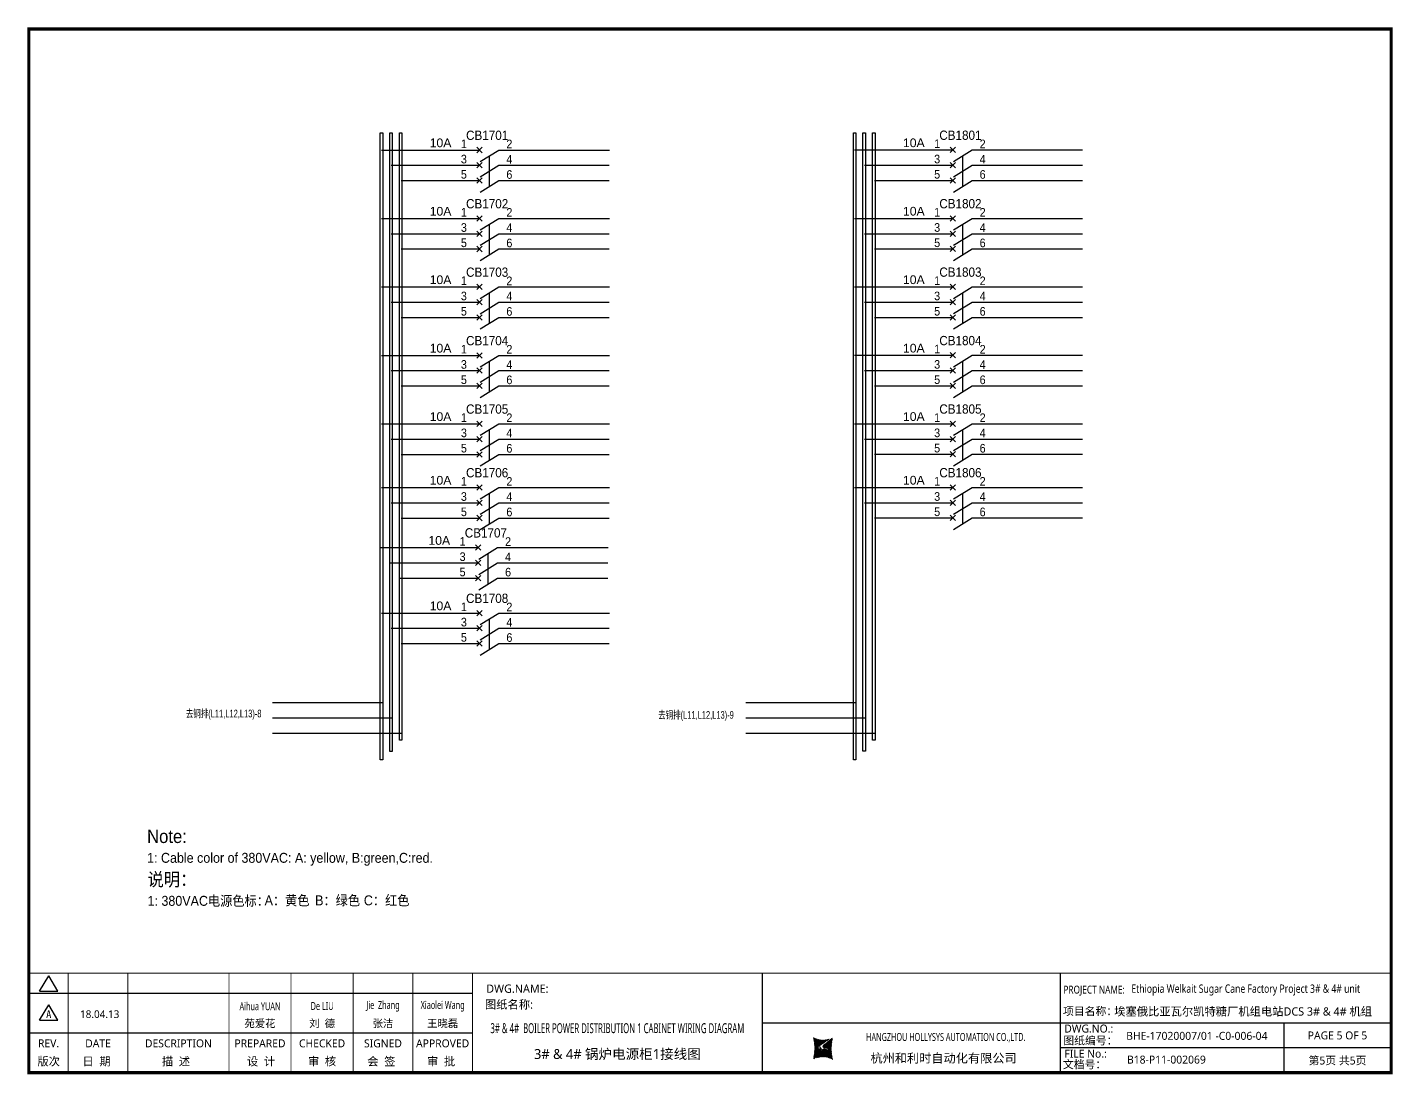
# Model space of a CAD drawing. Extents: x 81437 to 204847, y -54769 to -29444.
# Drawn here: x 115836 to 119962, y -36882 to -33720 of the extents above; entities that cross this region are included whole.
import ezdxf
from ezdxf.enums import TextEntityAlignment as Align
from ezdxf.lldxf.tags import DXFTag

# ---------------------------------------------------------------- set-up
doc = ezdxf.new("R2010")
doc.units = 0
doc.header["$LTSCALE"] = 100
doc.header["$MEASUREMENT"] = 0
for name, color, linetype in [('t', 1, 'Continuous'), ('标准图框及表格', 7, 'Continuous'), ('空气开关', 7, 'Continuous')]:
    doc.layers.add(name, color=color, linetype=linetype)
doc.styles.add('HZ', font='arial.ttf', dxfattribs={"width": 0.7})
doc.styles.get("Standard").update_dxf_attribs({"font": ''})
doc.styles.add('微软雅黑', font='')
doc.styles.get('Standard').set_extended_font_data('SimSun')
doc.styles.get('微软雅黑').set_extended_font_data('Microsoft YaHei')
tags = doc.linetypes.add('CENTER', pattern=[2, 1.25, -0.25, 0.25, -0.25]).pattern_tags.tags
tags[10:11] = [DXFTag(74, 4), DXFTag(75, 0), DXFTag(340, '0'), DXFTag(46, 1.0), DXFTag(50, 0.0), DXFTag(44, 0.0), DXFTag(45, 0.0)]
tags[8:9] = [DXFTag(74, 4), DXFTag(75, 0), DXFTag(340, '0'), DXFTag(46, 1.0), DXFTag(50, 0.0), DXFTag(44, 0.0), DXFTag(45, 0.0)]
tags[6:7] = [DXFTag(74, 4), DXFTag(75, 0), DXFTag(340, '0'), DXFTag(46, 1.0), DXFTag(50, 0.0), DXFTag(44, 0.0), DXFTag(45, 0.0)]
tags[4:5] = [DXFTag(74, 4), DXFTag(75, 0), DXFTag(340, '0'), DXFTag(46, 1.0), DXFTag(50, 0.0), DXFTag(44, 0.0), DXFTag(45, 0.0)]
pattern_1 = [(45, (-6.162819773475348, -58.86246267448996), (-0.736262898216564, 0.7362628982165641), [])]

# ---------------------------------------------------------------- blocks, each defined once
blk = doc.blocks.new('供电端子')
at = {"style": 'HZ', "width": 0.7}
blk.add_attdef('供电端子', (0, 0), '', height=17, dxfattribs=at)
blk = doc.blocks.new('图框')
at = {"layer": '标准图框及表格'}
h = blk.add_hatch(dxfattribs=at)
h.set_pattern_fill('ANSI31', color=5, scale=8.329863809039892, style=0)
h.set_pattern_definition(pattern_1)
edge = h.paths.add_edge_path()
edge.add_arc((2393.094436262916, -3057.016314091056), 55.18534773488954, 238.1092081981581, 291.6531626184834)
edge.add_line((2413.457117633552, -3108.307481089123), (2382.362679957259, -3129.105284474292))
edge.add_arc((2232.744557938924, -3137.191253253037), 135.3602868968974, 346.3915348661821, 374.2500326978034)
edge.add_line((2364.304773850054, -3169.039594784347), (2391.343418124445, -3146.7148906974))
edge.add_line((2385.17637942767, -3139.143911424919), (2389.981166822123, -3139.761302572286))
edge.add_spline(control_points=[(2391.307199095063, -3146.750097628447), (2392.196661605914, -3145.885543305817), (2393.808172678844, -3144.319160410171), (2393.706362376579, -3140.114756849009), (2391.263680388605, -3139.875266105763), (2389.959101290711, -3139.747359722689)], knot_values=[0, 0, 0, 0, 6.844331067525468, 12.40042740766005, 18.76924275352248, 18.76924275352248, 18.76924275352248, 18.76924275352248], weights=[1, 1, 1, 1, 1, 1], degree=3, periodic=0)
edge.add_spline(control_points=[(2382.352543285211, -3129.127895979397), (2381.626555155563, -3129.73152025812), (2380.315378592357, -3130.821700626719), (2379.381276507607, -3132.24510027398), (2378.964379386169, -3132.880374753903)], knot_values=[0, 0, 0, 0, 5.253673658024614, 9.488438564008057, 9.488438564008057, 9.488438564008057, 9.488438564008057], weights=[1, 1, 1, 1, 1], degree=3, periodic=0)
edge.add_spline(control_points=[(2380.109845815059, -3131.144179531064), (2379.558651433159, -3131.767985770505), (2378.469607692277, -3133.249177120419), (2378.75000888206, -3136.59141356358), (2381.696031569307, -3138.758015293683), (2384.022624161043, -3139.007997601494), (2385.15175362843, -3139.129317677358)], knot_values=[10.66597461496156, 10.66597461496156, 10.66597461496156, 10.66597461496156, 18.97770399508879, 28.89455822145742, 41.119553648298, 52.64692538081317, 52.64692538081317, 52.64692538081317, 52.64692538081317], weights=[1, 1, 1, 1, 1, 1, 1], degree=3, periodic=0)
h = blk.add_hatch(dxfattribs=at)
h.set_pattern_fill('ANSI31', color=3, scale=8.329863809039892, style=0)
h.set_pattern_definition(pattern_1)
edge = h.paths.add_edge_path()
edge.add_line((2396.306912351669, -3134.638821765021), (2401.543221691929, -3135.303048767099))
edge.add_spline(control_points=[(2394.881673431148, -3127.632408877759), (2393.992210920092, -3128.496963200258), (2392.380699847337, -3130.063346096064), (2392.482510149457, -3134.26774965708), (2394.925192137576, -3134.507240400384), (2396.229771235499, -3134.635146783385)], knot_values=[0, 0, 0, 0, 6.844331067526932, 12.40042740766158, 18.76924275352342, 18.76924275352342, 18.76924275352342, 18.76924275352342], weights=[1, 1, 1, 1, 1, 1], degree=3, periodic=0)
edge.add_line((2421.884098676157, -3105.342911721815), (2394.845454401773, -3127.667615808762))
edge.add_spline(control_points=[(2406.462349776273, -3142.781070641064), (2406.85282482484, -3142.285248106444), (2407.700959278394, -3140.915136680455), (2407.438863643569, -3137.791092942495), (2404.4928409567, -3135.624491212552), (2402.166248364556, -3135.374508904741), (2401.037118897577, -3135.253188828716)], knot_values=[12.65408913243743, 12.65408913243743, 12.65408913243743, 12.65408913243743, 18.97770399508879, 28.89455822145742, 41.119553648298, 52.64692538081317, 52.64692538081317, 52.64692538081317, 52.64692538081317], weights=[1, 1, 1, 1, 1, 1, 1], degree=3, periodic=0)
edge.add_line((2405.463463917236, -3143.838156073773), (2406.618423075823, -3142.594514654259))
edge.add_line((2403.858524028219, -3145.261600863971), (2405.463463917236, -3143.838156073904))
edge.add_line((2372.73175489228, -3166.075025417009), (2403.826192568573, -3145.277222031841))
edge.add_arc((2393.094436262916, -3217.366192415033), 55.18534773488965, 58.10920819815809, 111.6531626184834)
edge.add_arc((2553.444314586908, -3137.191253253037), 135.360286896897, 166.3915348661823, 194.2500326978024)
at = {"color": 7}
for p, q in [((2209.47921527367, -2910.443887418679), (2209.47921527367, -3210.443887418679)), ((3109.47921527367, -2910.443887418679), (3109.47921527367, -3210.443887418679)), ((-6.162819773475348, -2970.443887418679), (1333.995352829523, -2970.443887418679)), ((-6.162819773475348, -3090.443887418679), (1333.995352829523, -3090.443887418679)), ((2209.47921527367, -3060.443887418679), (3109.47921527367, -3060.443887418679)), ((3109.47921527367, -3060.443887418679), (4109.47921527367, -3060.443887418679)), ((3785.62275226965, -3060.443887418679), (3785.62275226965, -3210.443887418679)), ((4109.47921527367, -3135.443887418679), (3109.47921527367, -3135.443887418679))]:
    blk.add_line(p, q, dxfattribs=at)
at = {"color": 7, "const_width": 3}
blk.add_lwpolyline([(4109.47921527367, -2910.443887418679), (-6.162819773475348, -2910.443887418679)], dxfattribs=at)
at = {"layer": 't', "color": 7}
for p, q in [((25.78656344305637, -2963.855076038152), (53.73638948711596, -2917.984787991318)), ((81.68621553114644, -2963.855076038152), (53.73638948711596, -2917.984787991318)), ((25.78656344305637, -2963.855076038152), (81.68621553114644, -2963.855076038152)), ((25.78656344305637, -3051.839702165522), (53.73638948711596, -3005.969414118631)), ((81.68621553114644, -3051.839702165522), (53.73638948711596, -3005.969414118631)), ((25.78656344305637, -3051.839702165522), (81.68621553114644, -3051.839702165522))]:
    blk.add_line(p, q, dxfattribs=at)
at = {"layer": 't', "color": 7, "const_width": 9.61519705431492}
blk.add_lwpolyline([(4109.47921527367, -3210.443887418679), (4109.47921527367, -58.86246267448996), (-6.162819773475348, -58.86246267448996), (-6.162819773475348, -3210.443887418679)], close=True, dxfattribs=at)
at = {"layer": 't', "color": 7, "const_width": 2.40379926357873}
for points in [[(112.6024995874977, -2911.645787050457), (112.6024995874977, -3210.443887418679)], [(292.8874443558816, -2911.645787050457), (292.8874443558816, -3210.443887418679)], [(598.2254953145239, -2911.645787050457), (598.2254953145239, -3215.27550872017)], [(785.8254793036103, -2911.645787050457), (785.8254793036103, -3215.27550872017)], [(973.4254632926677, -2911.645787050457), (973.4254632926677, -3215.27550872017)], [(1153.71040806111, -2911.645787050457), (1153.71040806111, -3215.27550872017)], [(1333.995352829523, -2911.645787050457), (1333.995352829523, -3215.27550872017)]]:
    blk.add_lwpolyline(points, dxfattribs=at)
at = {"color": 7, "linetype": 'CENTER', "style": '微软雅黑'}
for s, height, p in [('项目名称：', 24, (3118.237888517288, -3036.94681899895)), ('图纸编号：', 24, (3119.058468482224, -3125.527001057468)), ('杭州和利时自动化有限公司', 27, (2536.38633266712, -3179.976961063531)), ('文档号：', 24, (3117.869572934458, -3197.591179766443))]:
    blk.add_text(s, height=height, dxfattribs=at).set_placement(p)
at = {"color": 7, "style": '微软雅黑', "flags": 8}
for tag, p, height in [('DWG.NAME:', (1375.473639447489, -2969.2419877869), 25), ('DWG.NO.:', (3122.023352488108, -3089.264933317976), 24), ('图纸编号', (3309.199899152482, -3111.267140832559), 24), ('FILENO.:', (3122.509725826509, -3164.966587124836), 24), ('文档号', (3311.563545755656, -3182.994948628203), 24)]:
    blk.add_attdef(tag, p, '', height=height, dxfattribs=at)
at = {"color": 7, "style": '微软雅黑', "width": 0.8, "flags": 8}
for tag, p, height in [('PROJECTNAME:', (3119.317365890063, -2971.670387076527), 24), ('PROJECT_NAME', (3324.743137664682, -2969.191656158461), 25)]:
    blk.add_attdef(tag, p, '', height=height, dxfattribs=at)
at = {"color": 7, "style": '微软雅黑', "flags": 8}
for tag, height, width, p in [('RENLIU', 24, 0.7, (692.0254873090671, -3009.243060483925)), ('SHUFENWANG', 24, 0.7, (879.6254712981536, -3009.243060483925)), ('FANGHOU', 24, 0.7, (1063.567935676903, -3009.243060483925)), ('DANDANLI', 24, 0.7, (1243.852880445316, -3009.243060483925)), ('#10STATIONONTROLCABINETCOVER', 30, 0.6, (1771.737284051596, -3076.044837234568)), ('HANGZHOUHOLLYSYSAUTOMATIONCO.,LTD.', 24, 0.7, (2763.919484516009, -3104.577265918681))]:
    blk.add_attdef(tag, text='', height=height, dxfattribs=dict(at, width=width)).set_placement(p, align=Align.MIDDLE)
for tag, p in [('图纸名称:', (1371.649552043295, -3024.785799731683)), ('项目名称', (3272.897224152879, -3045.626842364768))]:
    blk.add_attdef(tag, text='', height=25, dxfattribs=at).set_placement(p, align=Align.BOTTOM_LEFT)
at = {"color": 7, "flags": 8}
blk.add_attdef('A', text='', height=23, dxfattribs=at).set_placement((53.73638948711596, -3033.744016823508), align=Align.MIDDLE)
at = {"color": 7, "style": '微软雅黑', "flags": 8}
for tag, height, p in [('设计时间', 23, (207.7030023673433, -3033.744016823508)), ('刘仁', 23, (692.0254873090671, -3061.050838701933)), ('王姝芬', 23, (879.6254712981536, -3061.050838701933)), ('侯方', 23, (1063.567935676903, -3061.050838701933)), ('李丹丹', 23, (1243.852880445316, -3061.050838701933)), ('PAGEXOFX', 24, (3947.55098377166, -3097.943887418679)), ('REV.', 24, (53.21983990701119, -3121.911417548025)), ('DATE', 24, (202.7449719716897, -3121.911417548025)), ('DESCRIPTION', 24, (445.5564698352027, -3121.911417548025)), ('PREPARED', 24, (692.0254873090671, -3121.911417548025)), ('CHECKED', 24, (879.625471298139, -3121.911417548025)), ('SIGNED', 24, (1063.567935676889, -3121.911417548025)), ('APPROVED', 24, (1243.852880445316, -3121.911417548025)), ('图纸名称', 30, (1771.737284051596, -3153.557526718527)), ('第几页共几页', 24, (3947.55098377166, -3172.943887418679))]:
    blk.add_attdef(tag, text='', height=height, dxfattribs=at).set_placement(p, align=Align.MIDDLE)
at = {"layer": 't', "color": 7, "style": '微软雅黑'}
for s, p in [('版次', (53.73638948711596, -3176.462903945333)), ('日  期', (198.0371495971121, -3176.462903945333)), ('描  述', (438.3267756979694, -3176.462903945333)), ('设  计', (695.3342144116759, -3176.462903945333)), ('审  核', (879.4319590690502, -3176.462903945333)), ('会  签', (1058.860113302311, -3176.462903945333)), ('审  批', (1239.145058070724, -3176.462903945333))]:
    blk.add_text(s, height=25, dxfattribs=at).set_placement(p, align=Align.MIDDLE_CENTER)
at = {"layer": '标准图框及表格', "color": 5, "style": 'HZ'}
for s, p in [('pgqh', (2367.722055843864, -3118.539690870716)), ('hollilas', (2367.889081852576, -3144.830947292762))]:
    blk.add_text(s, height=5.205656721233694, dxfattribs=at).set_placement(p)
at = {"layer": '标准图框及表格', "color": 3, "style": 'HZ'}
for s, height, p in [('auto', 8.676094535389492, (2394.744307490306, -3133.062499086471)), ('hollysys', 4.338047267694746, (2396.375285240625, -3158.593924068552))]:
    blk.add_text(s, height=height, dxfattribs=at).set_placement(p)

msp = doc.modelspace()

# ---------------------------------------------------------------- linework, layer by layer
at = {"color": 2}
for p, q in [((116905.981332856, -34090.0230608323), (117202.6459464852, -34090.0230608323)), ((117261.1996777964, -34090.0230608323), (117594.8951399426, -34090.0230608323)), ((118335.8975252142, -34089.89019569599), (118632.5621388435, -34089.89019569599)), ((118691.1158701546, -34089.89019569599), (119024.8113323009, -34089.89019569599)), ((116905.981332856, -34296.70718939636), (117202.6459464852, -34296.70718939636)), ((117261.1996777964, -34296.70718939636), (117594.8951399426, -34296.70718939636)), ((118335.8975252142, -34296.57432426004), (118632.5621388435, -34296.57432426004)), ((118691.1158701546, -34296.57432426004), (119024.8113323009, -34296.57432426004)), ((116905.981332856, -34503.39131796041), (117202.6459464852, -34503.39131796041)), ((117261.1996777964, -34503.39131796041), (117594.8951399426, -34503.39131796041)), ((118335.8975252142, -34503.2584528241), (118632.5621388435, -34503.2584528241)), ((118691.1158701546, -34503.2584528241), (119024.8113323009, -34503.2584528241)), ((116905.981332856, -34710.07544652447), (117202.6459464852, -34710.07544652447)), ((117261.1996777964, -34710.07544652447), (117594.8951399426, -34710.07544652447)), ((118335.8975252142, -34709.94258138815), (118632.5621388435, -34709.94258138815)), ((118691.1158701546, -34709.94258138815), (119024.8113323009, -34709.94258138815)), ((116905.981332856, -34916.75957508852), (117202.6459464852, -34916.75957508852)), ((117261.1996777964, -34916.75957508852), (117594.8951399426, -34916.75957508852)), ((118335.8975252142, -34916.62670995221), (118632.5621388435, -34916.62670995221)), ((118691.1158701546, -34916.62670995221), (119024.8113323009, -34916.62670995221)), ((116905.9658237201, -35108.97830582663), (117202.6304373493, -35108.97830582663)), ((117261.1841686605, -35108.97830582663), (117594.8796308068, -35108.97830582663)), ((118335.8820160784, -35108.84544069032), (118632.5466297076, -35108.84544069032)), ((118691.1003610187, -35108.84544069032), (119024.795823165, -35108.84544069032)), ((116902.131332856, -35290.56772332094), (117198.7959464852, -35290.56772332094)), ((117257.3496777964, -35290.56772332094), (117591.0451399427, -35290.56772332094)), ((116905.9990902538, -35488.12935537015), (117202.663703883, -35488.12935537015)), ((117261.2174351942, -35488.12935537015), (117594.9128973404, -35488.12935537015)), ((116577.1936294955, -35758.54139121782), (116910.8890916417, -35758.54139121782)), ((118007.1098218537, -35758.4085260815), (118340.805284, -35758.4085260815))]:
    msp.add_line(p, q, dxfattribs=at)
at = {"color": 6}
for p, q in [((117210.7378253325, -34098.11493967964), (117194.5540676379, -34081.93118198497)), ((117194.5540676379, -34098.11493967964), (117210.7378253325, -34081.93118198497)), ((117204.7280028603, -34124.81104700993), (117261.1996777964, -34090.0230608323)), ((118640.6540176908, -34097.98207454332), (118624.4702599961, -34081.79831684865)), ((118624.4702599961, -34097.98207454332), (118640.6540176908, -34081.79831684865)), ((118634.6441952185, -34124.67818187362), (118691.1158701546, -34089.89019569599)), ((117194.5540676379, -34144.22657511114), (117210.7378253325, -34128.04281741647)), ((117210.7378253325, -34144.22657511114), (117194.5540676379, -34128.04281741647)), ((117204.7280028603, -34170.92268244144), (117261.1996777964, -34136.13469626381)), ((118624.4702599961, -34144.09370997483), (118640.6540176908, -34127.90995228016)), ((118640.6540176908, -34144.09370997483), (118624.4702599961, -34127.90995228016)), ((118634.6441952185, -34170.78981730512), (118691.1158701546, -34136.00183112749)), ((117194.5540676379, -34190.33821054264), (117210.7378253325, -34174.15445284797)), ((117210.7378253325, -34190.33821054264), (117194.5540676379, -34174.15445284797)), ((117204.7280028603, -34217.03431787294), (117261.1996777964, -34182.24633169531)), ((118624.4702599961, -34190.20534540633), (118640.6540176908, -34174.02158771166)), ((118640.6540176908, -34190.20534540633), (118624.4702599961, -34174.02158771166)), ((118634.6441952185, -34216.90145273662), (118691.1158701546, -34182.11346655899)), ((117210.7378253325, -34304.79906824369), (117194.5540676379, -34288.61531054902)), ((117194.5540676379, -34304.79906824369), (117210.7378253325, -34288.61531054902)), ((117204.7280028603, -34331.49517557399), (117261.1996777964, -34296.70718939636)), ((118640.6540176908, -34304.66620310738), (118624.4702599961, -34288.48244541271)), ((118624.4702599961, -34304.66620310738), (118640.6540176908, -34288.48244541271)), ((118634.6441952185, -34331.36231043767), (118691.1158701546, -34296.57432426004)), ((117194.5540676379, -34350.9107036752), (117210.7378253325, -34334.72694598052)), ((117210.7378253325, -34350.9107036752), (117194.5540676379, -34334.72694598052)), ((117204.7280028603, -34377.60681100549), (117261.1996777964, -34342.81882482786)), ((118624.4702599961, -34350.77783853888), (118640.6540176908, -34334.59408084421)), ((118640.6540176908, -34350.77783853888), (118624.4702599961, -34334.59408084421)), ((118634.6441952185, -34377.47394586918), (118691.1158701546, -34342.68595969155)), ((117194.5540676379, -34397.0223391067), (117210.7378253325, -34380.83858141203)), ((117210.7378253325, -34397.0223391067), (117194.5540676379, -34380.83858141203)), ((117204.7280028603, -34423.71844643699), (117261.1996777964, -34388.93046025936)), ((118624.4702599961, -34396.88947397038), (118640.6540176908, -34380.70571627571)), ((118640.6540176908, -34396.88947397038), (118624.4702599961, -34380.70571627571)), ((118634.6441952185, -34423.58558130068), (118691.1158701546, -34388.79759512305)), ((117210.7378253325, -34511.48319680775), (117194.5540676379, -34495.29943911308)), ((117194.5540676379, -34511.48319680775), (117210.7378253325, -34495.29943911308)), ((117204.7280028603, -34538.17930413804), (117261.1996777964, -34503.39131796041)), ((118640.6540176908, -34511.35033167143), (118624.4702599961, -34495.16657397676)), ((118624.4702599961, -34511.35033167143), (118640.6540176908, -34495.16657397676)), ((118634.6441952185, -34538.04643900173), (118691.1158701546, -34503.2584528241)), ((117194.5540676379, -34557.59483223925), (117210.7378253325, -34541.41107454458)), ((117210.7378253325, -34557.59483223925), (117194.5540676379, -34541.41107454458)), ((117204.7280028603, -34584.29093956955), (117261.1996777964, -34549.50295339192)), ((118624.4702599961, -34557.46196710294), (118640.6540176908, -34541.27820940826)), ((118640.6540176908, -34557.46196710294), (118624.4702599961, -34541.27820940826)), ((118634.6441952185, -34584.15807443323), (118691.1158701546, -34549.3700882556)), ((117194.5540676379, -34603.70646767075), (117210.7378253325, -34587.52270997608)), ((117210.7378253325, -34603.70646767075), (117194.5540676379, -34587.52270997608)), ((117204.7280028603, -34630.40257500105), (117261.1996777964, -34595.61458882342)), ((118624.4702599961, -34603.57360253444), (118640.6540176908, -34587.38984483977)), ((118640.6540176908, -34603.57360253444), (118624.4702599961, -34587.38984483977)), ((118634.6441952185, -34630.26970986473), (118691.1158701546, -34595.4817236871)), ((117210.7378253325, -34718.1673253718), (117194.5540676379, -34701.98356767713)), ((117194.5540676379, -34718.1673253718), (117210.7378253325, -34701.98356767713)), ((117204.7280028603, -34744.8634327021), (117261.1996777964, -34710.07544652447)), ((118640.6540176908, -34718.03446023549), (118624.4702599961, -34701.85070254082)), ((118624.4702599961, -34718.03446023549), (118640.6540176908, -34701.85070254082)), ((118634.6441952185, -34744.73056756578), (118691.1158701546, -34709.94258138815)), ((117194.5540676379, -34764.27896080331), (117210.7378253325, -34748.09520310863)), ((117210.7378253325, -34764.27896080331), (117194.5540676379, -34748.09520310863)), ((117204.7280028603, -34790.9750681336), (117261.1996777964, -34756.18708195597)), ((118624.4702599961, -34764.14609566699), (118640.6540176908, -34747.96233797232)), ((118640.6540176908, -34764.14609566699), (118624.4702599961, -34747.96233797232)), ((118634.6441952185, -34790.84220299729), (118691.1158701546, -34756.05421681966)), ((117194.5540676379, -34810.39059623481), (117210.7378253325, -34794.20683854014)), ((117210.7378253325, -34810.39059623481), (117194.5540676379, -34794.20683854014)), ((117204.7280028603, -34837.0867035651), (117261.1996777964, -34802.29871738747)), ((118624.4702599961, -34810.25773109849), (118640.6540176908, -34794.07397340382)), ((118640.6540176908, -34810.25773109849), (118624.4702599961, -34794.07397340382)), ((118634.6441952185, -34836.95383842879), (118691.1158701546, -34802.16585225116)), ((117210.7378253325, -34924.85145393586), (117194.5540676379, -34908.66769624119)), ((117194.5540676379, -34924.85145393586), (117210.7378253325, -34908.66769624119)), ((117204.7280028603, -34951.54756126615), (117261.1996777964, -34916.75957508852)), ((118640.6540176908, -34924.71858879954), (118624.4702599961, -34908.53483110487)), ((118624.4702599961, -34924.71858879954), (118640.6540176908, -34908.53483110487)), ((118634.6441952185, -34951.41469612984), (118691.1158701546, -34916.62670995221)), ((117194.5540676379, -34970.96308936736), (117210.7378253325, -34954.77933167269)), ((117210.7378253325, -34970.96308936736), (117194.5540676379, -34954.77933167269)), ((117204.7280028603, -34997.65919669766), (117261.1996777964, -34962.87121052002)), ((118624.4702599961, -34970.83022423105), (118640.6540176908, -34954.64646653637)), ((118640.6540176908, -34970.83022423105), (118624.4702599961, -34954.64646653637)), ((118634.6441952185, -34997.52633156134), (118691.1158701546, -34962.73834538371)), ((117194.5540676379, -35017.07472479886), (117210.7378253325, -35000.89096710419)), ((117210.7378253325, -35017.07472479886), (117194.5540676379, -35000.89096710419)), ((117204.7280028603, -35043.77083212916), (117261.1996777964, -35008.98284595153)), ((118624.4702599961, -35016.94185966255), (118640.6540176908, -35000.75810196788)), ((118640.6540176908, -35016.94185966255), (118624.4702599961, -35000.75810196788)), ((118634.6441952185, -35043.63796699284), (118691.1158701546, -35008.84998081521)), ((117210.7223161967, -35117.07018467397), (117194.538558502, -35100.8864269793)), ((117194.538558502, -35117.07018467397), (117210.7223161967, -35100.8864269793)), ((118640.6385085549, -35116.93731953765), (118624.4547508602, -35100.75356184298)), ((118624.4547508602, -35116.93731953765), (118640.6385085549, -35100.75356184298)), ((117194.538558502, -35163.18182010547), (117210.7223161967, -35146.9980624108)), ((117210.7223161967, -35163.18182010547), (117194.538558502, -35146.9980624108)), ((117204.7124937244, -35143.76629200426), (117261.1841686605, -35108.97830582663)), ((118624.4547508602, -35163.04895496916), (118640.6385085549, -35146.86519727448)), ((118640.6385085549, -35163.04895496916), (118624.4547508602, -35146.86519727448)), ((118634.6286860826, -35143.63342686795), (118691.1003610187, -35108.84544069032)), ((117204.7124937244, -35189.87792743577), (117261.1841686605, -35155.08994125813)), ((118634.6286860826, -35189.74506229945), (118691.1003610187, -35154.95707612182)), ((117194.538558502, -35209.29345553697), (117210.7223161967, -35193.1096978423)), ((117210.7223161967, -35209.29345553697), (117194.538558502, -35193.1096978423)), ((117204.7124937244, -35235.98956286727), (117261.1841686605, -35201.20157668964)), ((118624.4547508602, -35209.16059040066), (118640.6385085549, -35192.97683270599)), ((118640.6385085549, -35209.16059040066), (118624.4547508602, -35192.97683270599)), ((118634.6286860826, -35235.85669773095), (118691.1003610187, -35201.06871155332)), ((117206.8878253326, -35298.65960216828), (117190.7040676379, -35282.47584447361)), ((117190.7040676379, -35298.65960216828), (117206.8878253326, -35282.47584447361)), ((117200.8780028603, -35325.35570949857), (117257.3496777964, -35290.56772332094)), ((117190.7040676379, -35344.77123759978), (117206.8878253326, -35328.58747990511)), ((117206.8878253326, -35344.77123759978), (117190.7040676379, -35328.58747990511)), ((117200.8780028603, -35371.46734493008), (117257.3496777964, -35336.67935875244)), ((117190.7040676379, -35390.88287303128), (117206.8878253326, -35374.69911533661)), ((117206.8878253326, -35390.88287303128), (117190.7040676379, -35374.69911533661)), ((117200.8780028603, -35417.57898036158), (117257.3496777964, -35382.79099418395)), ((117210.7555827303, -35496.22123421749), (117194.5718250357, -35480.03747652282)), ((117194.5718250357, -35496.22123421749), (117210.7555827303, -35480.03747652282)), ((117204.745760258, -35522.91734154779), (117261.2174351942, -35488.12935537015)), ((117194.5718250357, -35542.33286964899), (117210.7555827303, -35526.14911195432)), ((117210.7555827303, -35542.33286964899), (117194.5718250357, -35526.14911195432)), ((117204.745760258, -35569.02897697929), (117261.2174351942, -35534.24099080166)), ((117194.5718250357, -35588.44450508049), (117210.7555827303, -35572.26074738582)), ((117210.7555827303, -35588.44450508049), (117194.5718250357, -35572.26074738582)), ((117204.745760258, -35615.14061241079), (117261.2174351942, -35580.35262623316))]:
    msp.add_line(p, q, dxfattribs=at)
at = {"color": 3}
for p, q in [((116935.681332856, -34136.13469626381), (117202.6459464852, -34136.13469626381)), ((117261.1996777964, -34136.13469626381), (117594.3054902775, -34136.13469626381)), ((118365.5975252142, -34136.00183112749), (118632.5621388435, -34136.00183112749)), ((118691.1158701546, -34136.00183112749), (119024.2216826357, -34136.00183112749)), ((116935.681332856, -34342.81882482786), (117202.6459464852, -34342.81882482786)), ((117261.1996777964, -34342.81882482786), (117594.3054902775, -34342.81882482786)), ((118365.5975252142, -34342.68595969155), (118632.5621388435, -34342.68595969155)), ((118691.1158701546, -34342.68595969155), (119024.2216826357, -34342.68595969155)), ((116935.681332856, -34549.50295339192), (117202.6459464852, -34549.50295339192)), ((117261.1996777964, -34549.50295339192), (117594.3054902775, -34549.50295339192)), ((118365.5975252142, -34549.3700882556), (118632.5621388435, -34549.3700882556)), ((118691.1158701546, -34549.3700882556), (119024.2216826357, -34549.3700882556)), ((116935.681332856, -34756.18708195597), (117202.6459464852, -34756.18708195597)), ((117261.1996777964, -34756.18708195597), (117594.3054902775, -34756.18708195597)), ((118365.5975252142, -34756.05421681966), (118632.5621388435, -34756.05421681966)), ((118691.1158701546, -34756.05421681966), (119024.2216826357, -34756.05421681966)), ((116935.681332856, -34962.87121052002), (117202.6459464852, -34962.87121052002)), ((117261.1996777964, -34962.87121052002), (117594.3054902775, -34962.87121052002)), ((118365.5975252142, -34962.73834538371), (118632.5621388435, -34962.73834538371)), ((118691.1158701546, -34962.73834538371), (119024.2216826357, -34962.73834538371)), ((116935.6658237201, -35155.08994125813), (117202.6304373493, -35155.08994125813)), ((117261.1841686605, -35155.08994125813), (117594.2899811416, -35155.08994125813)), ((118365.5820160784, -35154.95707612182), (118632.5466297076, -35154.95707612182)), ((118691.1003610187, -35154.95707612182), (119024.2061734998, -35154.95707612182)), ((116931.831332856, -35336.67935875244), (117198.7959464852, -35336.67935875244)), ((117257.3496777964, -35336.67935875244), (117590.4554902775, -35336.67935875244)), ((116935.6990902538, -35534.24099080166), (117202.663703883, -35534.24099080166)), ((117261.2174351942, -35534.24099080166), (117594.3232476752, -35534.24099080166)), ((116577.1936294955, -35804.65302664932), (116939.7652531536, -35804.65302664932)), ((118007.1098218537, -35804.52016151301), (118369.6814455119, -35804.52016151301))]:
    msp.add_line(p, q, dxfattribs=at)
at = {"color": 1}
for p, q in [((116965.6622119677, -34182.24633169531), (117202.6459464852, -34182.24633169531)), ((117261.1996777964, -34182.24633169531), (117594.3054902775, -34182.24633169531)), ((118395.5784043259, -34182.11346655899), (118632.5621388435, -34182.11346655899)), ((118691.1158701546, -34182.11346655899), (119024.2216826357, -34182.11346655899)), ((116965.6622119677, -34388.93046025936), (117202.6459464852, -34388.93046025936)), ((117261.1996777964, -34388.93046025936), (117594.3054902775, -34388.93046025936)), ((118395.5784043259, -34388.79759512305), (118632.5621388435, -34388.79759512305)), ((118691.1158701546, -34388.79759512305), (119024.2216826357, -34388.79759512305)), ((116965.6622119677, -34595.61458882342), (117202.6459464852, -34595.61458882342)), ((117261.1996777964, -34595.61458882342), (117594.3054902775, -34595.61458882342)), ((118395.5784043259, -34595.4817236871), (118632.5621388435, -34595.4817236871)), ((118691.1158701546, -34595.4817236871), (119024.2216826357, -34595.4817236871)), ((116965.6622119677, -34802.29871738747), (117202.6459464852, -34802.29871738747)), ((117261.1996777964, -34802.29871738747), (117594.3054902775, -34802.29871738747)), ((118395.5784043259, -34802.16585225116), (118632.5621388435, -34802.16585225116)), ((118691.1158701546, -34802.16585225116), (119024.2216826357, -34802.16585225116)), ((116965.6622119677, -35008.98284595153), (117202.6459464852, -35008.98284595153)), ((117261.1996777964, -35008.98284595153), (117594.3054902775, -35008.98284595153)), ((118395.5784043259, -35008.84998081521), (118632.5621388435, -35008.84998081521)), ((118691.1158701546, -35008.84998081521), (119024.2216826357, -35008.84998081521)), ((116965.6467028318, -35201.20157668964), (117202.6304373493, -35201.20157668964)), ((117261.1841686605, -35201.20157668964), (117594.2899811416, -35201.20157668964)), ((118395.56289519, -35201.06871155332), (118632.5466297076, -35201.06871155332)), ((118691.1003610187, -35201.06871155332), (119024.2061734998, -35201.06871155332)), ((116961.8122119677, -35382.79099418395), (117198.7959464852, -35382.79099418395)), ((117257.3496777964, -35382.79099418395), (117590.4554902775, -35382.79099418395)), ((116965.6799693655, -35580.35262623316), (117202.663703883, -35580.35262623316)), ((117261.2174351942, -35580.35262623316), (117594.3232476752, -35580.35262623316)), ((116577.1936294955, -35850.76466208082), (116968.2686191796, -35850.76466208082)), ((118007.1098218537, -35850.63179694451), (118398.1848115378, -35850.63179694451))]:
    msp.add_line(p, q, dxfattribs=at)
at = {"color": 2}
for points in [[(116909.9686191797, -34038.32306083232), (116909.9686191797, -35931.37477682993), (116902.131332856, -35931.37477682993), (116902.131332856, -34038.32306083232)], [(118339.8848115379, -34038.19019569601), (118339.8848115379, -35931.24191169361), (118332.0475252142, -35931.24191169361), (118332.0475252142, -34038.19019569601)]]:
    msp.add_lwpolyline(points, close=True, dxfattribs=at)
at = {"color": 3}
for points in [[(116939.1186191796, -34038.32306083232), (116939.1186191796, -35905.7106002992), (116931.281332856, -35905.7106002992), (116931.281332856, -34038.32306083232)], [(118369.0348115379, -34038.19019569601), (118369.0348115379, -35905.57773516289), (118361.1975252142, -35905.57773516289), (118361.1975252142, -34038.19019569601)]]:
    msp.add_lwpolyline(points, close=True, dxfattribs=at)
at = {"color": 1}
for points in [[(116968.2686191796, -34038.32306083232), (116968.2686191796, -35872.1559652857), (116960.4313328559, -35872.1559652857), (116960.4313328559, -34038.32306083232)], [(118398.1848115378, -34038.19019569601), (118398.1848115378, -35872.02310014938), (118390.3475252142, -35872.02310014938), (118390.3475252142, -34038.19019569601)]]:
    msp.add_lwpolyline(points, close=True, dxfattribs=at)
at = {"layer": '空气开关', "color": 6}
for p, q in [((117232.9638403283, -34153.52868935261), (117232.9638403283, -34107.41705392113)), ((118662.8800326866, -34153.39582421629), (118662.8800326866, -34107.28418878482)), ((117232.9638403283, -34199.64032478411), (117232.9638403283, -34153.52868935264)), ((118662.8800326866, -34199.50745964779), (118662.8800326866, -34153.39582421632)), ((117232.9638403283, -34360.21281791666), (117232.9638403283, -34314.10118248519)), ((118662.8800326866, -34360.07995278035), (118662.8800326866, -34313.96831734887)), ((117232.9638403283, -34406.32445334816), (117232.9638403283, -34360.21281791669)), ((118662.8800326866, -34406.19158821185), (118662.8800326866, -34360.07995278038)), ((117232.9638403283, -34566.89694648072), (117232.9638403283, -34520.78531104924)), ((118662.8800326866, -34566.7640813444), (118662.8800326866, -34520.65244591293)), ((117232.9638403283, -34613.00858191222), (117232.9638403283, -34566.89694648075)), ((118662.8800326866, -34612.8757167759), (118662.8800326866, -34566.76408134443)), ((117232.9638403283, -34773.58107504477), (117232.9638403283, -34727.4694396133)), ((118662.8800326866, -34773.44820990846), (118662.8800326866, -34727.33657447698)), ((117232.9638403283, -34819.69271047627), (117232.9638403283, -34773.5810750448)), ((118662.8800326866, -34819.55984533996), (118662.8800326866, -34773.44820990849)), ((117232.9638403283, -34980.26520360883), (117232.9638403283, -34934.15356817735)), ((118662.8800326866, -34980.13233847251), (118662.8800326866, -34934.02070304104)), ((117232.9638403283, -35026.37683904033), (117232.9638403283, -34980.26520360885)), ((118662.8800326866, -35026.24397390401), (118662.8800326866, -34980.13233847254)), ((117232.9483311924, -35172.48393434694), (117232.9483311924, -35126.37229891546)), ((118662.8645235507, -35172.35106921062), (118662.8645235507, -35126.23943377915)), ((117232.9483311924, -35218.59556977844), (117232.9483311924, -35172.48393434696)), ((118662.8645235507, -35218.46270464212), (118662.8645235507, -35172.35106921065)), ((117229.1138403283, -35354.07335184125), (117229.1138403283, -35307.96171640977)), ((117229.1138403283, -35400.18498727275), (117229.1138403283, -35354.07335184127)), ((117232.9815977261, -35551.63498389046), (117232.9815977261, -35505.52334845898)), ((117232.9815977261, -35597.74661932196), (117232.9815977261, -35551.63498389049))]:
    msp.add_line(p, q, dxfattribs=at)

# ---------------------------------------------------------------- block references
at = {"color": 1}
ref = msp.add_blockref('图框', (115847.2838169492, -33665.54705706619), dxfattribs=at)
ref.add_attrib('PROJECTNAME:', 'PROJECT NAME:', (118966.6011828393, -36637.21744414271), dxfattribs={"color": 7, "height": 24, "style": '微软雅黑', "width": 0.8000000000000002})
ref.add_attrib('FILENO.:', 'FILE No.:', (118969.7935427757, -36830.51364419102), dxfattribs={"color": 7, "height": 24, "style": '微软雅黑'})
ref.add_attrib('DWG.NO.:', 'DWG.NO.:', (118969.3071694373, -36754.81199038416), dxfattribs={"color": 7, "height": 24, "style": '微软雅黑'})
ref.add_attrib('PAGEXOFX', 'PAGE 5 OF 5', dxfattribs={"color": 7, "height": 24, "style": '微软雅黑', "flags": 8}).set_placement((119794.8348007209, -36763.49094448487), align=Align.MIDDLE)
ref.add_attrib('PROJECT_NAME', 'Ethiopia Welkait Sugar Cane Factory Project 3# & 4# unit', (119172.0269546139, -36634.73871322464), dxfattribs={"color": 7, "height": 25, "style": '微软雅黑', "width": 0.8})
ref.add_attrib('项目名称', '埃塞俄比亚瓦尔凯特糖厂机组电站DCS 3# & 4# 机组', dxfattribs={"color": 7, "height": 25, "style": '微软雅黑'}).set_placement((119120.1810411021, -36711.17389943096), align=Align.BOTTOM_LEFT)
ref.add_attrib('HANGZHOUHOLLYSYSAUTOMATIONCO.,LTD.', 'HANGZHOU HOLLYSYS AUTOMATION CO.,LTD.', dxfattribs={"color": 7, "height": 24, "style": '微软雅黑', "width": 0.6999999999999998}).set_placement((118611.2033014652, -36770.12432298487), align=Align.MIDDLE)
ref.add_attrib('图纸名称:', '图纸名称:', dxfattribs={"color": 7, "height": 25, "style": '微软雅黑', "flags": 8}).set_placement((117218.9333689925, -36690.33285679787), align=Align.BOTTOM_LEFT)
ref.add_attrib('#10STATIONONTROLCABINETCOVER', '3# & 4#  BOILER POWER DISTRIBUTION 1 CABINET WIRING DIAGRAM', dxfattribs={"color": 7, "height": 30, "style": '微软雅黑', "width": 0.6, "flags": 8}).set_placement((117619.0211010008, -36741.59189430076), align=Align.MIDDLE)
ref.add_attrib('DWG.NAME:', 'DWG.NAME:', (117222.7574563967, -36634.78904485309), dxfattribs={"color": 7, "height": 25, "style": '微软雅黑', "flags": 8})
ref.add_attrib('DANDANLI', 'Xiaolei Wang', dxfattribs={"color": 7, "height": 24, "style": '微软雅黑', "width": 0.6999999999999998, "flags": 8}).set_placement((117091.1366973945, -36674.79011755011), align=Align.MIDDLE)
ref.add_attrib('FANGHOU', 'Jie  Zhang', dxfattribs={"color": 7, "height": 24, "style": '微软雅黑', "width": 0.6999999999999998, "flags": 8}).set_placement((116910.8517526261, -36674.79011755011), align=Align.MIDDLE)
ref.add_attrib('SHUFENWANG', 'De LIU', dxfattribs={"color": 7, "height": 24, "style": '微软雅黑', "width": 0.6999999999999998, "flags": 8}).set_placement((116726.9092882473, -36674.79011755011), align=Align.MIDDLE)
ref.add_attrib('RENLIU', 'Aihua YUAN', dxfattribs={"color": 7, "height": 24, "style": '微软雅黑', "width": 0.6999999999999998, "flags": 8}).set_placement((116539.3093042583, -36674.79011755011), align=Align.MIDDLE)
ref.add_attrib('APPROVED', 'APPROVED', dxfattribs={"color": 7, "height": 24, "style": '微软雅黑'}).set_placement((117091.1366973945, -36787.45847461421), align=Align.MIDDLE)
ref.add_attrib('SIGNED', 'SIGNED', dxfattribs={"color": 7, "height": 24, "style": '微软雅黑'}).set_placement((116910.8517526261, -36787.45847461421), align=Align.MIDDLE)
ref.add_attrib('CHECKED', 'CHECKED', dxfattribs={"color": 7, "height": 24, "style": '微软雅黑'}).set_placement((116726.9092882473, -36787.45847461421), align=Align.MIDDLE)
ref.add_attrib('PREPARED', 'PREPARED', dxfattribs={"color": 7, "height": 24, "style": '微软雅黑'}).set_placement((116539.3093042583, -36787.45847461421), align=Align.MIDDLE)
ref.add_attrib('DESCRIPTION', 'DESCRIPTION', dxfattribs={"color": 7, "height": 24, "style": '微软雅黑'}).set_placement((116292.8402867844, -36787.45847461421), align=Align.MIDDLE)
ref.add_attrib('DATE', 'DATE', dxfattribs={"color": 7, "height": 24, "style": '微软雅黑', "flags": 8}).set_placement((116050.0287889209, -36787.45847461421), align=Align.MIDDLE)
ref.add_attrib('REV.', 'REV.', dxfattribs={"color": 7, "height": 24, "style": '微软雅黑', "flags": 8}).set_placement((115900.5036568562, -36787.45847461421), align=Align.MIDDLE)
ref.add_attrib('A', 'A', dxfattribs={"color": 7, "height": 23, "flags": 8}).set_placement((115901.0202064363, -36699.2910738897), align=Align.MIDDLE)
ref.add_attrib('设计时间', '18.04.13', dxfattribs={"color": 7, "height": 23, "style": '微软雅黑', "flags": 8}).set_placement((116054.9868193165, -36699.2910738897), align=Align.MIDDLE)
ref.add_attrib('李丹丹', '王晓磊', dxfattribs={"color": 7, "height": 23, "style": '微软雅黑', "flags": 8}).set_placement((117091.1366973945, -36726.59789576812), align=Align.MIDDLE)
ref.add_attrib('侯方', '张洁', dxfattribs={"color": 7, "height": 23, "style": '微软雅黑', "flags": 8}).set_placement((116910.8517526261, -36726.59789576812), align=Align.MIDDLE)
ref.add_attrib('王姝芬', '刘  德', dxfattribs={"color": 7, "height": 23, "style": '微软雅黑', "flags": 8}).set_placement((116726.9092882473, -36726.59789576812), align=Align.MIDDLE)
ref.add_attrib('刘仁', '苑爱花', dxfattribs={"color": 7, "height": 23, "style": '微软雅黑', "flags": 8}).set_placement((116539.3093042583, -36726.59789576812), align=Align.MIDDLE)
ref.add_attrib('图纸名称', '3# & 4# 锅炉电源柜1接线图', dxfattribs={"color": 7, "height": 30, "style": '微软雅黑', "flags": 8}).set_placement((117619.0211010008, -36819.10458378471), align=Align.MIDDLE)
ref.add_attrib('文档号', 'B18-P11-002069', (119158.8473627049, -36848.54200569439), dxfattribs={"color": 7, "height": 24, "style": '微软雅黑', "flags": 8})
ref.add_attrib('图纸编号', 'BHE-17020007/01 -C0-006-04', (119156.4837161017, -36776.81419789875), dxfattribs={"color": 7, "height": 24, "style": '微软雅黑', "flags": 8})
ref.add_attrib('第几页共几页', '第5页 共5页', dxfattribs={"color": 7, "height": 24, "style": '微软雅黑', "flags": 8}).set_placement((119794.8348007209, -36838.49094448487), align=Align.MIDDLE)
ref = msp.add_blockref('供电端子', (117225.6338917082, -34059.55490426147), dxfattribs=dict(xscale=0.9349999999976717, yscale=0.9349999999976717))
ref.add_attrib('供电端子', 'CB1701', dxfattribs={"height": 28.05, "style": 'HZ', "width": 0.9}).set_placement((117225.6338917082, -34059.55490426147), align=Align.CENTER)
ref = msp.add_blockref('供电端子', (118655.5500840664, -34059.42203912516), dxfattribs=dict(xscale=0.9349999999976717, yscale=0.9349999999976717))
ref.add_attrib('供电端子', 'CB1801', dxfattribs={"height": 28.05, "style": 'HZ', "width": 0.9}).set_placement((118655.5500840664, -34059.42203912516), align=Align.CENTER)
ref = msp.add_blockref('供电端子', (117084.8338917082, -34081.55490426147), dxfattribs=dict(xscale=0.9349999999976717, yscale=0.9349999999976717))
ref.add_attrib('供电端子', '10A', dxfattribs={"height": 26.4, "style": 'HZ'}).set_placement((117084.8338917082, -34081.55490426147), align=Align.CENTER)
ref = msp.add_blockref('供电端子', (118514.7500840665, -34081.42203912516), dxfattribs=dict(xscale=0.9349999999976717, yscale=0.9349999999976717))
ref.add_attrib('供电端子', '10A', dxfattribs={"height": 26.4, "style": 'HZ'}).set_placement((118514.7500840665, -34081.42203912516), align=Align.CENTER)
ref = msp.add_blockref('供电端子', (117225.6338917082, -34266.23903282553), dxfattribs=dict(xscale=0.9349999999976717, yscale=0.9349999999976717))
ref.add_attrib('供电端子', 'CB1702', dxfattribs={"height": 28.05, "style": 'HZ', "width": 0.9}).set_placement((117225.6338917082, -34266.23903282553), align=Align.CENTER)
ref = msp.add_blockref('供电端子', (118655.5500840664, -34266.10616768921), dxfattribs=dict(xscale=0.9349999999976717, yscale=0.9349999999976717))
ref.add_attrib('供电端子', 'CB1802', dxfattribs={"height": 28.05, "style": 'HZ', "width": 0.9}).set_placement((118655.5500840664, -34266.10616768921), align=Align.CENTER)
ref = msp.add_blockref('供电端子', (117084.8338917082, -34288.23903282553), dxfattribs=dict(xscale=0.9349999999976717, yscale=0.9349999999976717))
ref.add_attrib('供电端子', '10A', dxfattribs={"height": 26.4, "style": 'HZ'}).set_placement((117084.8338917082, -34288.23903282553), align=Align.CENTER)
ref = msp.add_blockref('供电端子', (118514.7500840665, -34288.10616768921), dxfattribs=dict(xscale=0.9349999999976717, yscale=0.9349999999976717))
ref.add_attrib('供电端子', '10A', dxfattribs={"height": 26.4, "style": 'HZ'}).set_placement((118514.7500840665, -34288.10616768921), align=Align.CENTER)
ref = msp.add_blockref('供电端子', (117225.6338917082, -34472.92316138958), dxfattribs=dict(xscale=0.9349999999976717, yscale=0.9349999999976717))
ref.add_attrib('供电端子', 'CB1703', dxfattribs={"height": 28.05, "style": 'HZ', "width": 0.9}).set_placement((117225.6338917082, -34472.92316138958), align=Align.CENTER)
ref = msp.add_blockref('供电端子', (118655.5500840664, -34472.79029625327), dxfattribs=dict(xscale=0.9349999999976717, yscale=0.9349999999976717))
ref.add_attrib('供电端子', 'CB1803', dxfattribs={"height": 28.05, "style": 'HZ', "width": 0.9}).set_placement((118655.5500840664, -34472.79029625327), align=Align.CENTER)
ref = msp.add_blockref('供电端子', (117084.8338917082, -34494.92316138958), dxfattribs=dict(xscale=0.9349999999976717, yscale=0.9349999999976717))
ref.add_attrib('供电端子', '10A', dxfattribs={"height": 26.4, "style": 'HZ'}).set_placement((117084.8338917082, -34494.92316138958), align=Align.CENTER)
ref = msp.add_blockref('供电端子', (118514.7500840665, -34494.79029625327), dxfattribs=dict(xscale=0.9349999999976717, yscale=0.9349999999976717))
ref.add_attrib('供电端子', '10A', dxfattribs={"height": 26.4, "style": 'HZ'}).set_placement((118514.7500840665, -34494.79029625327), align=Align.CENTER)
ref = msp.add_blockref('供电端子', (117225.6338917082, -34679.60728995364), dxfattribs=dict(xscale=0.9349999999976717, yscale=0.9349999999976717))
ref.add_attrib('供电端子', 'CB1704', dxfattribs={"height": 28.05, "style": 'HZ', "width": 0.9}).set_placement((117225.6338917082, -34679.60728995364), align=Align.CENTER)
ref = msp.add_blockref('供电端子', (118655.5500840664, -34679.47442481732), dxfattribs=dict(xscale=0.9349999999976717, yscale=0.9349999999976717))
ref.add_attrib('供电端子', 'CB1804', dxfattribs={"height": 28.05, "style": 'HZ', "width": 0.9}).set_placement((118655.5500840664, -34679.47442481732), align=Align.CENTER)
ref = msp.add_blockref('供电端子', (117084.8338917082, -34701.60728995364), dxfattribs=dict(xscale=0.9349999999976717, yscale=0.9349999999976717))
ref.add_attrib('供电端子', '10A', dxfattribs={"height": 26.4, "style": 'HZ'}).set_placement((117084.8338917082, -34701.60728995364), align=Align.CENTER)
ref = msp.add_blockref('供电端子', (118514.7500840665, -34701.47442481732), dxfattribs=dict(xscale=0.9349999999976717, yscale=0.9349999999976717))
ref.add_attrib('供电端子', '10A', dxfattribs={"height": 26.4, "style": 'HZ'}).set_placement((118514.7500840665, -34701.47442481732), align=Align.CENTER)
ref = msp.add_blockref('供电端子', (117225.6338917082, -34886.29141851769), dxfattribs=dict(xscale=0.9349999999976717, yscale=0.9349999999976717))
ref.add_attrib('供电端子', 'CB1705', dxfattribs={"height": 28.05, "style": 'HZ', "width": 0.9}).set_placement((117225.6338917082, -34886.29141851769), align=Align.CENTER)
ref = msp.add_blockref('供电端子', (118655.5500840664, -34886.15855338138), dxfattribs=dict(xscale=0.9349999999976717, yscale=0.9349999999976717))
ref.add_attrib('供电端子', 'CB1805', dxfattribs={"height": 28.05, "style": 'HZ', "width": 0.9}).set_placement((118655.5500840664, -34886.15855338138), align=Align.CENTER)
ref = msp.add_blockref('供电端子', (117084.8338917082, -34908.29141851769), dxfattribs=dict(xscale=0.9349999999976717, yscale=0.9349999999976717))
ref.add_attrib('供电端子', '10A', dxfattribs={"height": 26.4, "style": 'HZ'}).set_placement((117084.8338917082, -34908.29141851769), align=Align.CENTER)
ref = msp.add_blockref('供电端子', (118514.7500840665, -34908.15855338138), dxfattribs=dict(xscale=0.9349999999976717, yscale=0.9349999999976717))
ref.add_attrib('供电端子', '10A', dxfattribs={"height": 26.4, "style": 'HZ'}).set_placement((118514.7500840665, -34908.15855338138), align=Align.CENTER)
ref = msp.add_blockref('供电端子', (117225.6183825723, -35078.5101492558), dxfattribs=dict(xscale=0.9349999999976717, yscale=0.9349999999976717))
ref.add_attrib('供电端子', 'CB1706', dxfattribs={"height": 28.05, "style": 'HZ', "width": 0.9}).set_placement((117225.6183825723, -35078.5101492558), align=Align.CENTER)
ref = msp.add_blockref('供电端子', (118655.5345749306, -35078.37728411949), dxfattribs=dict(xscale=0.9349999999976717, yscale=0.9349999999976717))
ref.add_attrib('供电端子', 'CB1806', dxfattribs={"height": 28.05, "style": 'HZ', "width": 0.9}).set_placement((118655.5345749306, -35078.37728411949), align=Align.CENTER)
ref = msp.add_blockref('供电端子', (117084.8183825723, -35100.5101492558), dxfattribs=dict(xscale=0.9349999999976717, yscale=0.9349999999976717))
ref.add_attrib('供电端子', '10A', dxfattribs={"height": 26.4, "style": 'HZ'}).set_placement((117084.8183825723, -35100.5101492558), align=Align.CENTER)
ref = msp.add_blockref('供电端子', (118514.7345749306, -35100.37728411949), dxfattribs=dict(xscale=0.9349999999976717, yscale=0.9349999999976717))
ref.add_attrib('供电端子', '10A', dxfattribs={"height": 26.4, "style": 'HZ'}).set_placement((118514.7345749306, -35100.37728411949), align=Align.CENTER)
ref = msp.add_blockref('供电端子', (117080.9838917082, -35282.09956675011), dxfattribs=dict(xscale=0.9349999999976717, yscale=0.9349999999976717))
ref.add_attrib('供电端子', '10A', dxfattribs={"height": 26.4, "style": 'HZ'}).set_placement((117080.9838917082, -35282.09956675011), align=Align.CENTER)
ref = msp.add_blockref('供电端子', (117221.7838917082, -35260.09956675011), dxfattribs=dict(xscale=0.9349999999976717, yscale=0.9349999999976717))
ref.add_attrib('供电端子', 'CB1707', dxfattribs={"height": 28.05, "style": 'HZ', "width": 0.9}).set_placement((117221.7838917082, -35260.09956675011), align=Align.CENTER)
ref = msp.add_blockref('供电端子', (117225.651649106, -35457.66119879932), dxfattribs=dict(xscale=0.9349999999976717, yscale=0.9349999999976717))
ref.add_attrib('供电端子', 'CB1708', dxfattribs={"height": 28.05, "style": 'HZ', "width": 0.9}).set_placement((117225.651649106, -35457.66119879932), align=Align.CENTER)
ref = msp.add_blockref('供电端子', (117084.851649106, -35479.66119879932), dxfattribs=dict(xscale=0.9349999999976717, yscale=0.9349999999976717))
ref.add_attrib('供电端子', '10A', dxfattribs={"height": 26.4, "style": 'HZ'}).set_placement((117084.851649106, -35479.66119879932), align=Align.CENTER)

# ---------------------------------------------------------------- texts
at = {"style": 'HZ', "width": 0.7}
for s, p in [('去铜排(L11,L12,L13)-8', (116315.1780562647, -35803.17163200297)), ('去铜排(L11,L12,L13)-9', (117742.2744698812, -35807.25720628879))]:
    msp.add_text(s, height=23.1, dxfattribs=at).set_placement(p)
at = {"color": 3, "style": 'HZ', "width": 0.9}
for s, height, p in [('Note:', 40, (116198.244307715, -36182.51024392096)), ('1: Cable color of 380VAC: A: yellow, B:green,C:red.', 30, (116198.244307715, -36242.25568020839)), ('说明：', 40, (116199.6617562969, -36312.394408097)), ('说明：', 40, (116199.6617562969, -36312.394408097)), ('1: 380VAC电源色标：', 30, (116199.6617562969, -36372.13984438442)), ('A：黄色', 30, (116553.3180891508, -36370.70822202566)), ('B：绿色', 30, (116705.9355580386, -36370.70838457654)), ('C：红色', 30, (116853.0737467682, -36370.70838457654))]:
    msp.add_text(s, height=height, dxfattribs=at).set_placement(p)
at = {"layer": '空气开关', "style": 'HZ', "width": 0.9}
for s, p in [('1', (117146.2361783072, -34084.32809851009)), ('2', (117283.6486778896, -34084.78626294302)), ('1', (118576.1523706654, -34084.19523337377)), ('2', (118713.5648702478, -34084.6533978067)), ('3', (117146.2361783072, -34130.43973394159)), ('4', (117283.6486778896, -34130.89789837452)), ('3', (118576.1523706654, -34130.30686880527)), ('4', (118713.5648702478, -34130.7650332382)), ('5', (117146.2361783072, -34176.55136937309)), ('6', (117283.6486778896, -34177.00953380602)), ('5', (118576.1523706654, -34176.41850423678)), ('6', (118713.5648702478, -34176.87666866971)), ('1', (117146.2361783072, -34291.01222707414)), ('2', (117283.6486778896, -34291.47039150707)), ('1', (118576.1523706654, -34290.87936193783)), ('2', (118713.5648702478, -34291.33752637076)), ('3', (117146.2361783072, -34337.12386250564)), ('4', (117283.6486778896, -34337.58202693857)), ('3', (118576.1523706654, -34336.99099736933)), ('4', (118713.5648702478, -34337.44916180226)), ('5', (117146.2361783072, -34383.23549793714)), ('6', (117283.6486778896, -34383.69366237007)), ('5', (118576.1523706654, -34383.10263280083)), ('6', (118713.5648702478, -34383.56079723376)), ('1', (117146.2361783072, -34497.6963556382)), ('2', (117283.6486778896, -34498.15452007113)), ('1', (118576.1523706654, -34497.56349050188)), ('2', (118713.5648702478, -34498.02165493481)), ('3', (117146.2361783072, -34543.8079910697)), ('4', (117283.6486778896, -34544.26615550263)), ('3', (118576.1523706654, -34543.67512593338)), ('4', (118713.5648702478, -34544.13329036631)), ('5', (117146.2361783072, -34589.9196265012)), ('6', (117283.6486778896, -34590.37779093413)), ('5', (118576.1523706654, -34589.78676136489)), ('6', (118713.5648702478, -34590.24492579782)), ('1', (117146.2361783072, -34704.38048420225)), ('2', (117283.6486778896, -34704.83864863518)), ('1', (118576.1523706654, -34704.24761906594)), ('2', (118713.5648702478, -34704.70578349887)), ('3', (117146.2361783072, -34750.49211963375)), ('4', (117283.6486778896, -34750.95028406668)), ('3', (118576.1523706654, -34750.35925449744)), ('4', (118713.5648702478, -34750.81741893037)), ('5', (117146.2361783072, -34796.60375506525)), ('6', (117283.6486778896, -34797.06191949818)), ('5', (118576.1523706654, -34796.47088992894)), ('6', (118713.5648702478, -34796.92905436187)), ('1', (117146.2361783072, -34911.06461276631)), ('2', (117283.6486778896, -34911.52277719924)), ('1', (118576.1523706654, -34910.93174762999)), ('2', (118713.5648702478, -34911.38991206292)), ('3', (117146.2361783072, -34957.17624819781)), ('4', (117283.6486778896, -34957.63441263074)), ('3', (118576.1523706654, -34957.04338306149)), ('4', (118713.5648702478, -34957.50154749442)), ('5', (117146.2361783072, -35003.28788362931)), ('6', (117283.6486778896, -35003.74604806224)), ('5', (118576.1523706654, -35003.15501849299)), ('6', (118713.5648702478, -35003.61318292592)), ('1', (117146.2206691713, -35103.28334350442)), ('2', (117283.6331687537, -35103.74150793735)), ('1', (118576.1368615296, -35103.1504783681)), ('2', (118713.549361112, -35103.60864280103)), ('3', (117146.2206691713, -35149.39497893592)), ('4', (117283.6331687537, -35149.85314336885)), ('3', (118576.1368615296, -35149.2621137996)), ('4', (118713.549361112, -35149.72027823253)), ('5', (117146.2206691713, -35195.50661436742)), ('6', (117283.6331687537, -35195.96477880035)), ('5', (118576.1368615296, -35195.3737492311)), ('6', (118713.549361112, -35195.83191366403)), ('1', (117142.3861783072, -35284.87276099873)), ('2', (117279.7986778896, -35285.33092543166)), ('3', (117142.3861783072, -35330.98439643023)), ('4', (117279.7986778896, -35331.44256086316)), ('5', (117142.3861783072, -35377.09603186173)), ('6', (117279.7986778896, -35377.55419629466)), ('1', (117146.253935705, -35482.43439304794)), ('2', (117283.6664352874, -35482.89255748087)), ('3', (117146.253935705, -35528.54602847944)), ('4', (117283.6664352874, -35529.00419291237)), ('5', (117146.253935705, -35574.65766391094)), ('6', (117283.6664352874, -35575.11582834387))]:
    msp.add_text(s, height=26.00961058081033, dxfattribs=at).set_placement(p)

doc.saveas('drawing.dxf')
